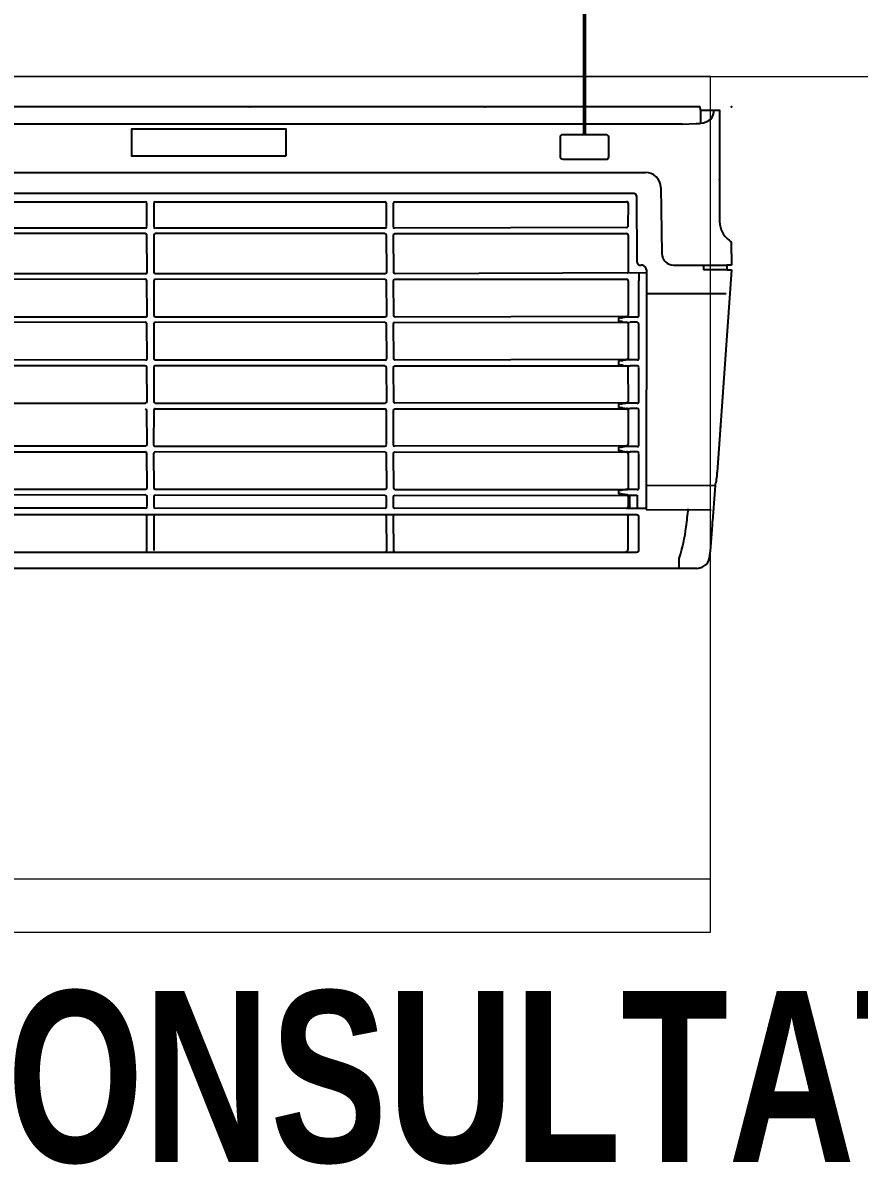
# Model space of a CAD drawing. Header units: millimetres. Extents: x -160614 to 59925, y -157025 to 0.
# Drawn here: x -44364 to -43973, y -112372 to -111838 of the extents above; entities that cross this region are included whole.
import ezdxf

# ---------------------------------------------------------------- set-up
doc = ezdxf.new("R2010")
doc.units = ezdxf.units.MM
doc.header["$LTSCALE"] = 8
for name, color, linetype, lineweight in [('72_EGR_BASE_TEXT', 9, 'Continuous', 5), ('72_EGR_EQP_TAG', 9, 'Continuous', 5), ('LOADING', 9, 'Continuous', 5), ('Walls', 9, 'Continuous', 5)]:
    doc.layers.add(name, color=color, linetype=linetype, lineweight=lineweight)
for name, color, linetype in [('A-EXH', 1, 'Continuous'), ('A-Wall-cmu-patt', 9, 'Continuous'), ('DVM_INDOOR', 9, 'Continuous'), ('DVM_UNIT_BP', 9, 'Continuous'), ('DVM_UNIT_DP', 9, 'Continuous'), ('DVM_UNIT_LP', 9, 'Continuous'), ('REF', 42, 'Continuous')]:
    doc.layers.add(name, color=color, linetype=linetype)
doc.styles.add('X3G_ENTITY_9EC9', font='swisscl.ttf', dxfattribs={"height": 0.2})

# ---------------------------------------------------------------- blocks, each defined once
blk = doc.blocks.new('mmmm')
at = {"layer": 'DVM_INDOOR', "color": 0}
for p, q in [((118.9760043999237, -9.253012612234498), (118.9858617999242, -9.25292182223429)), ((118.9858617999242, -9.25292182223429), (118.9858617999242, -9.254869402234291)), ((118.9878617999242, -9.252921862234292), (119.0740709999242, -9.258950182234292)), ((118.9878617999242, -9.254834462234292), (118.9878617999242, -9.252921862234292)), ((118.9858617999242, -9.254869402234291), (118.9878617999242, -9.254834462234292)), ((118.9858617999375, -9.277509146936142), (118.9858617999242, -9.254869402234291)), ((118.9878617999242, -9.254834462234292), (118.9878617999242, -9.264836172234293)), ((118.9978909999242, -9.289121762234291), (118.9978917999242, -9.255070372234291)), ((119.0794922999242, -9.289007982234292), (119.0797389999241, -9.260193062234295)), ((119.0899818999242, -9.289217072234292), (119.0901190127328, -9.261499085695084)), ((118.9198617999242, -9.266106886896141), (118.9183613999242, -9.266134002234292)), ((118.9183613999255, -9.266134002234267), (118.9183613999242, -9.937961232234292)), ((118.9198617999242, -9.26610688223429), (118.9254393079324, -9.266045894470187)), ((118.9257821999241, -9.273925315992663), (118.9255777999242, -9.26792237223429)), ((118.98586179993, -9.264835822234291), (118.9878617999242, -9.264836172234293)), ((119.1149681999241, -10.06340630223431), (119.1148974002668, -9.267546620952269)), ((118.9257821999241, -9.273925315992663), (118.9257821999241, -9.674221132234292)), ((119.1145353999242, -9.275083912234292), (119.1107363999162, -9.275104459035804)), ((118.9527483592956, -9.283000636917626), (118.9809490619697, -9.282508385411926)), ((118.9463617999242, -9.926362932234289), (118.9463617999242, -9.289498762234292)), ((118.9878617999242, -9.2891217622327), (119.0899818999242, -9.289217072234292)), ((118.9891910008031, -9.289123002792962), (118.9895345855551, -9.396115619937781)), ((118.9893140020215, -9.292314698249102), (118.9925018999242, -9.292319632234292)), ((119.0072602361591, -9.292316349762089), (118.992415850816, -9.292333445507156)), ((119.0255142999242, -9.29231640223429), (119.0107375345606, -9.29231640223429)), ((119.0439523427499, -9.292316402234292), (119.0294196999242, -9.292316352234291)), ((119.0624193713406, -9.292317016686416), (119.0474229346238, -9.292333459646676)), ((119.0806944999241, -9.292316402234292), (119.0660569999241, -9.292316402234292)), ((119.0893983999241, -9.297480792234293), (119.0893983999241, -9.289216527646245)), ((118.9553617999242, -9.294369432234314), (118.9553617999242, -10.03645283223429)), ((118.9563530999242, -9.293369472234291), (118.9843748999241, -9.293124932234292)), ((118.9595556913493, -9.296841658888145), (118.9694708999241, -9.296941762234292)), ((118.9731178913444, -9.296841658888065), (118.9888616855551, -9.29685784993778)), ((118.9925585913443, -9.296841658888065), (119.0073070999241, -9.29685784993778)), ((119.0076631999242, -9.29746379993778), (119.0079799999242, -9.396115619937781)), ((119.0079575999242, -9.293016352234291), (119.0079357394409, -9.296856293399943)), ((119.0101951999241, -9.293016442234311), (119.0101951999241, -9.296062602234292)), ((119.0108959913444, -9.296841558846188), (119.0256444999242, -9.296857749895903)), ((119.0260005999242, -9.297463699895903), (119.0263067047888, -9.396233805524545)), ((119.0262061664967, -9.293016359690744), (119.0261843060134, -9.296856300856394)), ((119.0287568999241, -9.293016369690767), (119.0287568999241, -9.296062529690744)), ((119.0292867999242, -9.296941762234292), (119.043861999861, -9.296931577074348)), ((119.0446429999873, -9.293016359690744), (119.0446211395041, -9.296856300856394)), ((119.0468805999873, -9.293016449690766), (119.0468805999873, -9.296062609690743)), ((119.0470420999192, -9.39626653222025), (119.0470884848256, -9.297050615463125)), ((119.0475874999824, -9.296847619648787), (119.0620912000199, -9.296847662234292)), ((119.0630850525945, -9.293016359690744), (119.0630631921112, -9.296856300856394)), ((119.0653226525945, -9.293016449690766), (119.0653226525945, -9.296062609690743)), ((119.0660295525896, -9.296847619648787), (119.0807644999241, -9.296868862234293)), ((119.0813473999242, -9.396209332234292), (119.0813953024895, -9.297324986390954)), ((119.0813862999873, -9.293016359690744), (119.0813644395041, -9.296856300856394)), ((119.0837716999242, -9.293016442234293), (119.0894807999241, -9.293016442234292)), ((119.0837941999241, -9.29614771223429), (119.0837829499242, -9.293016352234291)), ((119.0838093607441, -9.297074224251261), (119.0837941999241, -9.29614771223429)), ((119.0894807999241, -9.29614762223429), (119.0837942998833, -9.29614771223429)), ((119.0838221749192, -9.396266632262142), (119.0839313121572, -9.296967873274724)), ((119.0842763999241, -9.296848959668417), (119.0886284062486, -9.296848304067257)), ((119.0893983999241, -9.297480792234293), (119.0894722881714, -9.396243177553036)), ((119.0925396999241, -9.296941742234292), (119.1068999470414, -9.296941742725402)), ((118.9588649999241, -9.396266632234292), (118.9588617999242, -9.29754163223429)), ((118.9698269999242, -9.297547712234293), (118.9701437999241, -9.396199532234291)), ((118.9724271999192, -9.396266632234212), (118.9724239999192, -9.29754163223421)), ((118.9918678999192, -9.39626663223421), (118.9918646999192, -9.29754163223421)), ((119.0082952999242, -9.30102361223429), (119.0098429999241, -9.301023662234293)), ((119.0102052999192, -9.396266532192332), (119.0102020999192, -9.297541532192332)), ((119.0265438664967, -9.301023619690742), (119.0284046999241, -9.301023539690744)), ((119.0287433999192, -9.396266382192291), (119.0287433999192, -9.297515217883571)), ((119.0445084999241, -9.297547712234293), (119.0445850999241, -9.39624853223429)), ((119.0449806999873, -9.301023619690742), (119.0465283999873, -9.301023669690744)), ((119.0627708999241, -9.297547702234292), (119.0629809222517, -9.396274149136385)), ((119.0634227525945, -9.301023619690744), (119.0649704525945, -9.301023669690744)), ((119.0656575999242, -9.297547702234292), (119.0654409999241, -9.396225332234291)), ((119.0817239999873, -9.301023619690744), (119.0832716999873, -9.301023669690744)), ((119.0836307999824, -9.297541539648787), (119.0833795999873, -9.299316039690744)), ((118.9595617999257, -9.396898532234372), (118.9694476999241, -9.396898532234292)), ((118.9694476999241, -9.399778632234291), (118.9595617999242, -9.39977863223429)), ((118.9731239999208, -9.396898532234292), (118.9888384855551, -9.39681461993778)), ((118.9888384855551, -9.399694719937779), (118.9731239999192, -9.39977863223421)), ((118.9925646999208, -9.396898532234292), (119.0072838999241, -9.39681461993778)), ((119.0072838999241, -9.399694719937779), (118.9925646999192, -9.399778632234208)), ((119.0109020999208, -9.396898432192415), (119.0256212999241, -9.396814519895903)), ((119.0256212999242, -9.399694619895902), (119.0109020999192, -9.399778532192329)), ((119.0294401999208, -9.396898282192375), (119.0439001450595, -9.396812446605649)), ((119.0439001450595, -9.399692546605648), (119.0294401999192, -9.39977838219229)), ((119.0477388999208, -9.396898432220333), (119.0622867078602, -9.39692423419439)), ((119.0622867078602, -9.399804334194389), (119.0477388999192, -9.39977853222025)), ((119.0661035999208, -9.396898532206379), (119.0806619950594, -9.396790046605648)), ((119.0806619950595, -9.399670146605647), (119.0661035999192, -9.399778632206296)), ((119.0845189749208, -9.396898532262226), (119.0887802025406, -9.396892247200938)), ((119.0887802025406, -9.399772347200937), (119.0845189749192, -9.399778632262139)), ((119.0930404047855, -9.396907417835022), (119.1073925352431, -9.396798932234294)), ((119.1073925352431, -9.39967903223429), (119.0930404047839, -9.39978751783494)), ((118.9588668911435, -9.498283807799274), (118.9588750999241, -9.400341832234293)), ((118.9701437999241, -9.400477732234293), (118.9701437999241, -9.498199532234292)), ((118.9724239999192, -9.400477632234212), (118.9724239999192, -9.498249698790543)), ((118.9895266695798, -9.400289319565974), (118.9895266695798, -9.498183952720119)), ((118.9918646999192, -9.40047763223421), (118.9919170999242, -9.498199932234293)), ((119.0079764999242, -9.400326919937763), (119.0079764999242, -9.498241858984638)), ((119.0102020999192, -9.400477532192332), (119.0102591999242, -9.498203332234233)), ((119.0263138999241, -9.400326819895884), (119.0263067047888, -9.498233755538498)), ((119.0287401999192, -9.40047738219229), (119.0287119749241, -9.498216482220302)), ((119.0445805123786, -9.49829985925162), (119.0445927450595, -9.400324746605632)), ((119.0470106749242, -9.498216432220302), (119.0470388999192, -9.40047753222025)), ((119.0629898085579, -9.498350573428974), (119.0629809222635, -9.4004031153313)), ((119.0654035999192, -9.400477632206295), (119.0654414499242, -9.498241532234292)), ((119.0813545950595, -9.400302346605631), (119.0813419620022, -9.498294058590812)), ((119.08373486191, -9.498207994881636), (119.0838189749192, -9.400477632262142)), ((119.0894728025406, -9.400404547200921), (119.089378294396, -9.498252895449074)), ((118.9595617999257, -9.498898532234373), (118.9694476999241, -9.498898532234293)), ((118.9694476999241, -9.501778632234291), (118.9595617999242, -9.50177863223429)), ((118.9731239999208, -9.498898532234293), (118.9888384855551, -9.498814619937782)), ((118.9888384855551, -9.501694719937781), (118.9731239999192, -9.50177863223421)), ((118.9925646999208, -9.498898532234293), (119.0072838999241, -9.49881461993778)), ((119.0072838999241, -9.50169471993778), (118.9925646999192, -9.50177863223421)), ((119.0109020999208, -9.498898382206368), (119.0256212999241, -9.498814469909856)), ((119.0256212999242, -9.501694569909855), (119.0109020999192, -9.501778482206284)), ((119.0293591249208, -9.498898382220302), (119.0438996950595, -9.49882914660565)), ((119.0438996950595, -9.501709246605648), (119.0293591249192, -9.50177848222022)), ((119.0476578249208, -9.498898332220302), (119.0623044036932, -9.498931287800334)), ((119.0621983950595, -9.501709196605647), (119.0477709999242, -9.501761732234291)), ((119.0660885999208, -9.498923432234292), (119.0806291700595, -9.49885419661964)), ((119.0806291700595, -9.501734296619638), (119.0660885999192, -9.50180353223421)), ((119.0844316619115, -9.498839894881717), (119.0886928895313, -9.498833609820432)), ((119.0886928895313, -9.501713709820429), (119.08443166191, -9.501719994881633)), ((119.0930404047855, -9.498907417835023), (119.1073925352431, -9.498798932234292)), ((119.1076594999242, -9.501879932234369), (119.0930404047839, -9.50178751783494)), ((118.9588624999242, -9.601416032234292), (118.9588617999242, -9.502477732234293)), ((118.9701437999241, -9.502477732234293), (118.9701302547888, -9.601450567862933)), ((118.9724239959387, -9.502479520113658), (118.9724265999241, -9.601382732234292)), ((118.9895266655992, -9.502291207445424), (118.9895531999242, -9.601383132234293)), ((118.9918646999192, -9.50247763223421), (118.9919170999242, -9.601383132234293)), ((119.007996225952, -9.502326919937763), (119.007996225952, -9.601432334911276)), ((119.0102020999192, -9.502477482206285), (119.0102591999241, -9.601386232234294)), ((119.0263138999241, -9.502326769909837), (119.0261808999242, -9.601387103540592)), ((119.0286591249192, -9.50247748222022), (119.0287543807835, -9.601430324641036)), ((119.0446760807835, -9.601431195947338), (119.0445922950595, -9.502341446605632)), ((119.0628909950595, -9.502341396605631), (119.0628909950595, -9.601317890898065)), ((119.0654411999241, -9.601408532234297), (119.0653885999192, -9.50250253223421)), ((119.0813367599519, -9.502348395419084), (119.0813408999242, -9.60146973223429)), ((119.08373166191, -9.502418994881635), (119.0838050999241, -9.601464932234292)), ((119.0893854895313, -9.502345909820413), (119.0893854895313, -9.60129688379646))]:
    blk.add_line(p, q, dxfattribs=at)
for points in [[(118.9198617999242, -9.26610688223429), (118.9198617999242, -9.257921762234291), (118.9672275999242, -9.257921622234292, 0.1261767552943001), (118.9719902087055, -9.256700302311273, 0.1228802749812395), (118.9755825999242, -9.253376442234293, -0.148162307559023), (118.9760101037534, -9.253012212389848, 0.9631754202337119)], [(119.0921995999242, -9.293316352294758), (119.0921994999241, -10.03752723229476, 0.4165650348488436), (119.0932578555747, -10.03857713223429), (119.1070196999242, -10.03857713223429, 0.4141745104832969), (119.1080697999282, -10.03752717223429), (119.1080697999242, -9.293316312234293, 0.4142213729846091), (119.1070198119243, -9.292266352234131), (119.0932594999241, -9.29226635223429, 0.4100741874679012), (119.0921995724927, -9.293311383294913, 0.4100741874679012)], [(118.9301498297671, -9.32460797650379), (118.9301498297671, -9.306371934818813, -0.4026137268762937), (118.931228911056, -9.30524906628322), (118.939741818847, -9.30524906628322, -0.4449267330822314), (118.9408646873826, -9.306371934818813), (118.9408646873826, -9.32460797650379, -0.414234498250559), (118.939741818847, -9.325730764780685), (118.931228911056, -9.325730764780685, -0.4425506072560349), (118.9301498297671, -9.32460797650379)]]:
    blk.add_lwpolyline(points, format="xyb", dxfattribs=at)
blk.add_lwpolyline([(118.9393631999241, -9.442430332234293), (118.9278703999241, -9.442430332234293), (118.9278703999241, -9.508412932234293), (118.9393631999241, -9.50841303223429), (118.9393631999241, -9.442430332234293)], dxfattribs=at)
for centre, radius, start, end in [((118.9204531161361, -9.264936726793097), 0.004553521695329496, 45.5920464483512, 97.46145010511792), ((118.9171235661383, -9.266928979433807), 0.00835790426559555, 6.856326041741804, 39.80321137475183), ((119.073667350187, -9.280592169927228), 0.02164575164810523, 73.70892901573406, 88.93148700338972), ((119.1680189161711, -8.139985723572385), 1.12330407549111, 265.4925228316542, 266.263851555895), ((119.0819517218698, -9.519266064440279), 0.2586839973311338, 83.90882840033362, 87.14812513949958), ((119.1093656957287, -9.267656039157297), 0.005606774170767329, 2.236255115805524, 89.26825486435222), ((118.9128803464062, -9.267915471462368), 0.01269735534460417, 359.9692669461004, 8.990658282398249), ((119.0696773095025, -9.47065678229089), 0.2003900215321294, 82.09668763775834, 84.2913211606422), ((119.0894470927966, -9.340542730159651), 0.06881425670100753, 71.97852152750744, 83.50485023339841), ((118.9808618658614, -9.277509173906324), 0.004999934076175603, 270.9996927805111, 0.0003090595982787972), ((118.9528617999375, -9.289499646936145), 0.006500000000001364, 90.99999999987105, 180), ((118.9843499203424, -9.291596835057288), 0.001528304049740138, 270.9361383509585, 8.407523963938923), ((118.9878710130149, -9.291144004594747), 0.002022263348799968, 90.26104070215459, 186.5127161960935), ((119.0072624581936, -9.293006592228013), 0.0006902120188054008, 359.1823049572625, 89.62773130030163), ((119.0108957546642, -9.293015906313093), 0.0007005549450192193, 103.0528468690997, 180.043831002897), ((119.0255110247661, -9.293006599684464), 0.0006902120188054008, 359.1823049572625, 89.62773130030163), ((119.0294574546642, -9.293015833769545), 0.0007005549450192193, 103.0528468690997, 180.043831002897), ((119.0439478582568, -9.293006599684464), 0.0006902120188054008, 359.1823049572625, 89.62773130030163), ((119.0475811547274, -9.293015913769544), 0.0007005549450192193, 103.0528468690997, 180.043831002897), ((119.0623899108639, -9.293006599684464), 0.0006902120188054008, 359.1823049572625, 89.62773130030163), ((119.0660232073345, -9.293015913769544), 0.0007005549450192193, 103.0528468690997, 180.043831002897), ((119.0806911582568, -9.293006599684464), 0.0006902120188054008, 359.1823049572625, 89.62773130030163), ((118.9563617962078, -9.294369430704425), 0.0009999962836637103, 90.49826848370489, 180.000087655206), ((118.9595515727994, -9.297537422137212), 0.0006897857234468317, 89.15047160503454, 180.3497061237891), ((118.9691168014897, -9.297557349065421), 0.0007101639584782467, 0.7783268958183919, 60.09158563433829), ((118.9731137727944, -9.297537422137133), 0.0006897857234468317, 89.15047160503454, 180.3497061237891), ((118.9885075871207, -9.297473436768913), 0.0007101639584782467, 0.7783268958183919, 60.09158563433829), ((118.9925544727944, -9.29753742213713), 0.0006897857234468317, 89.15047160503454, 180.3497061237891), ((119.0069530014897, -9.297473436768911), 0.0007101639584782467, 0.7783268958183919, 60.09158563433829), ((119.0427175163581, -9.294801269132924), 0.03484243289806461, 183.3812963308839, 187.2101412009766), ((118.9994251906823, -9.296851582265754), 0.01079886978160271, 347.0040263742579, 4.189840329823054), ((119.0108918727944, -9.297537322095254), 0.0006897857234468317, 89.15047160503454, 180.3497061237891), ((119.0252015680623, -9.297473444225364), 0.0007101639584782467, 0.7783268958183919, 60.09158563433829), ((119.0252904014897, -9.297473336727032), 0.0007101639584782467, 0.7783268958183919, 60.09158563433829), ((119.0609660829306, -9.294801276589377), 0.03484243289806461, 183.3812963308839, 187.2101412009766), ((119.0179868906823, -9.296851509722208), 0.01079886978160271, 347.0040263742579, 4.189840329823054), ((119.0294535727944, -9.297537249551707), 0.0006897857234468317, 89.15047160503454, 180.3497061237891), ((119.0439129526386, -9.29752536149591), 0.0005959665467443757, 357.8507126445311, 94.9045495040661), ((119.0794029164213, -9.294801276589377), 0.03484243289806461, 183.3812963308839, 187.2101412009766), ((119.0361105907455, -9.296851589722205), 0.01079886978160271, 347.0040263742579, 4.189840329823054), ((119.0475772728576, -9.297537329551707), 0.0006897857234468317, 89.15047160503454, 180.3497061237891), ((119.0620772277522, -9.297541223930422), 0.0006937024222270215, 359.4649220563289, 88.84589402816275), ((119.0623550052458, -9.297525361495913), 0.0005959665467443757, 357.8507126445311, 94.9045495040661), ((119.0978449690284, -9.294801276589377), 0.03484243289806461, 183.3812963308839, 187.2101412009766), ((119.0545526433526, -9.296851589722207), 0.01079886978160271, 347.0040263742579, 4.189840329823054), ((119.0660193254648, -9.297537329551707), 0.0006897857234468317, 89.15047160503454, 180.3497061237891), ((119.0662726757456, -9.297459353359663), 0.0006214890039913306, 79.57050582837691, 188.1736003688278), ((119.0808154527018, -9.297462646655855), 0.0005959665467443757, 357.8507126445311, 94.9045495040661), ((119.1161462164213, -9.294801276589377), 0.03484243289806461, 183.3812963308839, 187.2101412009766), ((119.0843205728576, -9.297537329551707), 0.0006897857234468317, 89.15047160503454, 180.3497061237891), ((119.0887384139204, -9.297505171721127), 0.0006691396282766967, 356.3549659133126, 100.6980050135355), ((119.0925603638357, -9.297286831891272), 0.0003457077791950044, 93.42677003970202, 172.5174287679536), ((119.107039633413, -9.297784508809222), 0.0008745025590339209, 349.6347770293014, 100.4325578140636), ((119.0049802430224, -9.30008009194642), 0.003297296072863303, 358.4878962960699, 15.943639605702), ((119.0335446966002, -9.300037779209715), 0.02526863664394459, 180.2932349907479, 182.236023979734), ((119.0203098949292, -9.30082780415376), 0.01046872637197024, 171.6969781343119, 181.071728351719), ((119.0232288095949, -9.300080099402875), 0.003297296072863303, 358.4878962960699, 15.943639605702), ((119.0517932631728, -9.30003778666617), 0.02526863664394459, 180.2932349907479, 182.236023979734), ((119.0388715949292, -9.300827731610212), 0.01046872637197024, 171.6969781343119, 181.071728351719), ((119.0416656430856, -9.300080099402875), 0.003297296072863303, 358.4878962960699, 15.943639605702), ((119.0702300966634, -9.30003778666617), 0.02526863664394459, 180.2932349907479, 182.236023979734), ((119.0569952949924, -9.300827811610212), 0.01046872637197024, 171.6969781343119, 181.071728351719), ((119.0601076956927, -9.300080099402875), 0.003297296072863303, 358.4878962960699, 15.943639605702), ((119.0886721492706, -9.30003778666617), 0.02526863664394459, 180.2932349907479, 182.236023979734), ((119.0754373475995, -9.300827811610212), 0.01046872637197024, 171.6969781343119, 181.071728351719), ((119.0784089430855, -9.300080099402875), 0.003297296072863303, 358.4878962960699, 15.943639605702), ((119.1069733966634, -9.30003778666617), 0.02526863664394459, 180.2932349907479, 182.236023979734), ((119.0937385949924, -9.300827811610212), 0.01046872637197024, 171.6969781343119, 181.071728351719), ((118.9595613308659, -9.400478163220322), 0.0006995311432915249, 89.9615813252955, 179.9565090678975), ((118.9595615858069, -9.396198635529046), 0.000699896738079889, 185.5752211411782, 270.0175283209103), ((118.96944222782, -9.396197232022521), 0.000701321560304875, 270.4470583399804, 350.0993153524317), ((118.9694437974534, -9.400480071865015), 0.0006999355814824518, 5.677147450581703, 86.55181628362129), ((118.973123530861, -9.40047816322024), 0.0006995311432915249, 89.9615813252955, 179.9565090678975), ((118.973123785802, -9.396198635528966), 0.000699896738079889, 185.5752211411782, 270.0175283209103), ((118.988833013451, -9.396113319726012), 0.000701321560304875, 270.4470583399804, 350.0993153524317), ((118.9888345830844, -9.400396159568503), 0.0006999355814824518, 5.677147450581703, 86.55181628362129), ((118.992564230861, -9.400478163220239), 0.0006995311432915249, 89.9615813252955, 179.9565090678975), ((118.9925644858019, -9.396198635528966), 0.000699896738079889, 185.5752211411782, 270.0175283209103), ((119.00727842782, -9.39611331972601), 0.000701321560304875, 270.4470583399804, 350.0993153524317), ((119.0072799974534, -9.400396159568503), 0.0006999355814824518, 5.677147450581703, 86.55181628362129), ((119.010901630861, -9.400478063178362), 0.0006995311432915249, 89.9615813252955, 179.9565090678975), ((119.010901885802, -9.39619853548709), 0.000699896738079889, 185.5752211411782, 270.0175283209103), ((119.02561582782, -9.396113219684132), 0.000701321560304875, 270.4470583399804, 350.0993153524317), ((119.0256173974534, -9.400396059526626), 0.0006999355814824518, 5.677147450581703, 86.55181628362129), ((119.029439730861, -9.400477913178321), 0.0006995311432915249, 89.9615813252955, 179.9565090678975), ((119.029439985802, -9.396198385487047), 0.000699896738079889, 185.5752211411782, 270.0175283209103), ((119.0438946729553, -9.39611114639388), 0.000701321560304875, 270.4470583399804, 350.0993153524317), ((119.0438962425887, -9.400393986236372), 0.0006999355814824518, 5.677147450581703, 86.55181628362129), ((119.047738430861, -9.40047806320628), 0.0006995311432915249, 89.9615813252955, 179.9565090678975), ((119.047738685802, -9.396198535515007), 0.000699896738079889, 185.5752211411782, 270.0175283209103), ((119.0622810786687, -9.396222510685874), 0.0007017460866991923, 270.4596140681251, 355.7800378517591), ((119.0622828053895, -9.400505773825113), 0.0006999355814824518, 5.677147450581703, 86.55181628362129), ((119.066103130861, -9.400478163192327), 0.0006995311432915249, 89.9615813252955, 179.9565090678975), ((119.066103385802, -9.396198635501053), 0.000699896738079889, 185.5752211411782, 270.0175283209103), ((119.0806565229553, -9.39608874639388), 0.000701321560304875, 270.4470583399804, 350.0993153524317), ((119.0806580925887, -9.400371586236371), 0.0006999355814824518, 5.677147450581703, 86.55181628362129), ((119.084518505861, -9.400478163248172), 0.0006995311432915249, 89.9615813252955, 179.9565090678975), ((119.084518760802, -9.396198635556898), 0.000699896738079889, 185.5752211411782, 270.0175283209103), ((119.0887747304364, -9.396190946989169), 0.000701321560304875, 270.4470583399804, 350.0993153524317), ((119.0887763000698, -9.400473786831661), 0.0006999355814824518, 5.677147450581703, 86.55181628362129), ((119.0929571576827, -9.396130070771857), 0.0007817918755797954, 194.2991176868899, 276.1125827183259), ((119.0929063868349, -9.400474420892724), 0.0006998547145344428, 78.96001729666257, 187.6273646541785), ((119.107387063139, -9.396097632022524), 0.000701321560304875, 270.4470583399804, 350.0993153524317), ((119.1073886327724, -9.400380471865015), 0.0006999355814824518, 5.677147450581703, 86.55181628362129), ((118.9595613308659, -9.50247816322032), 0.0006995311432915249, 89.9615813252955, 179.9565090678975), ((118.9595615858069, -9.498198635529047), 0.000699896738079889, 185.5752211411782, 270.0175283209103), ((118.96944222782, -9.498197232022521), 0.000701321560304875, 270.4470583399804, 350.0993153524317), ((118.9694437974534, -9.502480071865016), 0.0006999355814824518, 5.677147450581703, 86.55181628362129), ((118.973123530861, -9.50247816322024), 0.0006995311432915249, 89.9615813252955, 179.9565090678975), ((118.973123785802, -9.498198635528967), 0.000699896738079889, 185.5752211411782, 270.0175283209103), ((118.988833013451, -9.498113319726011), 0.000701321560304875, 270.4470583399804, 350.0993153524317), ((118.9888345830844, -9.502396159568505), 0.0006999355814824518, 5.677147450581703, 86.55181628362129), ((118.992564230861, -9.50247816322024), 0.0006995311432915249, 89.9615813252955, 179.9565090678975), ((118.9925328059607, -9.49828076542395), 0.0006185895703545696, 174.0490816878383, 272.9554326649559), ((119.00727842782, -9.498113319726011), 0.000701321560304875, 270.4470583399804, 350.0993153524317), ((119.0072799974534, -9.502396159568503), 0.0006999355814824518, 5.677147450581703, 86.55181628362129), ((119.010901630861, -9.502478013192317), 0.0006995311432915249, 89.9615813252955, 179.9565090678975), ((119.0108702059607, -9.498280615396025), 0.0006185895703545696, 174.0490816878383, 272.9554326649559), ((119.02561582782, -9.498113169698087), 0.000701321560304875, 270.4470583399804, 350.0993153524317), ((119.0256173974534, -9.502396009540579), 0.0006999355814824518, 5.677147450581703, 86.55181628362129), ((119.029358655861, -9.502478013206252), 0.0006995311432915249, 89.9615813252955, 179.9565090678975), ((119.0293272309607, -9.49828061540996), 0.0006185895703545696, 174.0490816878383, 272.9554326649559), ((119.0438942229553, -9.49812784639388), 0.000701321560304875, 270.4470583399804, 350.0993153524317), ((119.0438957925887, -9.502410686236372), 0.0006999355814824518, 5.677147450581703, 86.55181628362129), ((119.0476259309607, -9.498280565409958), 0.0006185895703545696, 174.0490816878383, 272.9554326649559), ((119.0477705308659, -9.502461263220322), 0.0006995311432915249, 89.9615813252955, 179.9565090678975), ((119.0621944925887, -9.502410636236371), 0.0006999355814824518, 5.677147450581703, 86.55181628362129), ((119.0622989315891, -9.498229987588562), 0.000701321560304875, 270.4470583399804, 350.0993153524317), ((119.066088130861, -9.502503063220242), 0.0006995311432915249, 89.9615813252955, 179.9565090678975), ((119.0660567059607, -9.49830566542395), 0.0006185895703545696, 174.0490816878383, 272.9554326649559), ((119.0806236979553, -9.49815289640787), 0.000701321560304875, 270.4470583399804, 350.0993153524317), ((119.0806252675887, -9.502435736250362), 0.0006999355814824518, 5.677147450581703, 86.55181628362129), ((119.0844311928518, -9.502419525867666), 0.0006995311432915249, 89.9615813252955, 179.9565090678975), ((119.0844314477927, -9.49813999817639), 0.000699896738079889, 185.5752211411782, 270.0175283209103), ((119.0886874174272, -9.498132309608662), 0.000701321560304875, 270.4470583399804, 350.0993153524317), ((119.0886889870606, -9.502415149451153), 0.0006999355814824518, 5.677147450581703, 86.55181628362129), ((119.0929571576827, -9.498130070771857), 0.0007817918755797954, 194.2991176868899, 276.1125827183259), ((119.0929063868349, -9.502474420892725), 0.0006998547145344428, 78.96001729666257, 187.6273646541785)]:
    blk.add_arc(centre, radius, start, end, dxfattribs=at)
at = {"layer": 'DVM_UNIT_BP'}
blk.add_point((118.9183613999242, -9.25292182223429), dxfattribs=at)
at = {"layer": 'DVM_UNIT_DP'}
for p in [(118.9493293724146, -9.257921692234289), (118.9183613999242, -9.458025791143887)]:
    blk.add_point(p, dxfattribs=at)
at = {"layer": 'DVM_UNIT_LP'}
for p in [(119.0548617999242, -9.257606897352819), (118.9183613999255, -9.357914823326686)]:
    blk.add_point(p, dxfattribs=at)
blk = doc.blocks.new('HVACFF')
at = {"layer": 'REF', "lineweight": 50}
blk.add_line((-44101.30387199549, -111889.7089527857), (-44101.30387199549, -111738.3041432413), dxfattribs=at)
blk.add_line((-44101.30387199549, -111889.7089527857), (-44101.30387199549, -111738.3041432413), dxfattribs=at)
at = {"layer": 'A-Wall-cmu-patt', "color": 4, "xscale": 1097.4, "yscale": 1097.4, "zscale": 1097.4, "rotation": 270}
blk.add_blockref('mmmm', (-33878.48519465275, 18624.23747040069), dxfattribs=at)
blk.add_blockref('mmmm', (-33878.48519465275, 18624.23747040069), dxfattribs=at)
blk = doc.blocks.new('GF21027-P')
at = {"layer": 'LOADING'}
for p, q in [((0.4000000000002046, 0.3999999999999773), (-0.3999999999997499, 0.3999999999999204)), ((0.3999999999999773, -5.684341886080801e-14), (0.4000000000002046, 0.3999999999999773)), ((-0.3999999999997499, 0.02499999999992042), (0.4000000000000909, 0.02499999999997726)), ((-0.3999999999999773, 0), (0.3999999999999773, -5.684341886080801e-14))]:
    blk.add_line(p, q, dxfattribs=at)
blk = doc.blocks.new('1stF')
at = {"layer": 'Walls', "color": 9}
blk.add_line((-46052.34296296962, -111862.6130425681, 0.1044569282078957), (-43632.34296296962, -111862.613042568, 0.1044569282078957), dxfattribs=at)
at = {"layer": 'LOADING', "color": 9, "xscale": 1000, "yscale": 1000, "zscale": 1000, "rotation": 2.091175133064225e-08}
blk.add_blockref('GF21027-P', (-44442.34296282387, -112262.6130424217, -5.889374010276116e-07), dxfattribs=at)
at = {"layer": '72_EGR_BASE_TEXT', "color": 9, "insert": (-44355.15496690792, -112290.0376634281, 0.0002193155963882332), "char_height": 80, "width": 3714.666402672417, "attachment_point": 2, "style": 'X3G_ENTITY_9EC9'}
blk.add_mtext('{\\fSwis721 LtCn BT|b1|i0|c0|p34;OBSTETRICS AND GYNAECOLOGY CONSULTATION / EXAMINATION ROOM}', dxfattribs=at)

msp = doc.modelspace()

# ---------------------------------------------------------------- block references
at = {"layer": '72_EGR_EQP_TAG'}
msp.add_blockref('1stF', (0, 0), dxfattribs=at)
at = {"layer": 'A-EXH'}
msp.add_blockref('HVACFF', (0, 0), dxfattribs=at)

doc.saveas('drawing.dxf')
